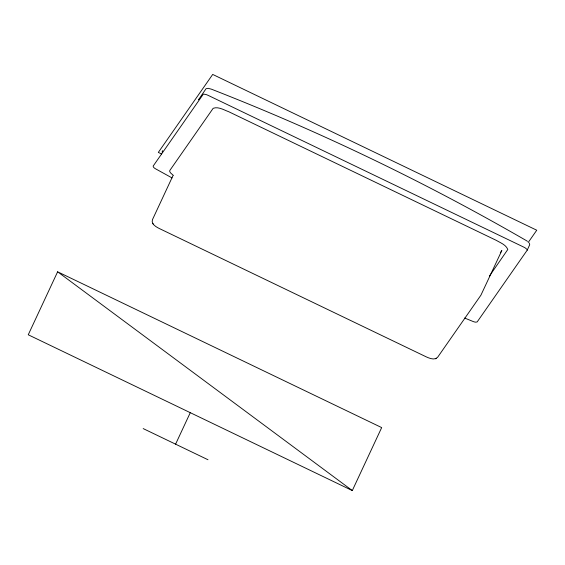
<?xml version="1.0" encoding="UTF-8"?>
<svg xmlns="http://www.w3.org/2000/svg" width="565" height="565" viewBox="0 0 565 565"><rect width="100%" height="100%" fill="white"/><g stroke="black" fill="none" stroke-linecap="round" stroke-linejoin="round"><path stroke-width="0.85" d="M464.642 318.038L473.576 321.69A6.681 1.737 25 0 0 475.744 322.17L477.164 321.937L527.223 250.147L529.716 244.723L529.186 242.922M162.056 152.049L162.741 150.615M198.499 99.786L206.055 88.705L208.139 88.324L211.395 89.171C319.988 131.532 425.339 182.198 526.248 240.549L527.512 241.354M57.623 271.793L28.25 334.777L352.299 490.575L381.672 427.592L57.623 271.793L352.299 490.575M172.876 175.87L152.437 219.707C150.961 224.023 156.081 226.911 159.281 228.507L426.25 356.861C429.612 358.344 434.549 360.512 437.593 357.32L480.921 295.177L501.833 250.542L500.322 252.71M175.588 444.168L190.271 412.676M489.509 275.946L507.815 249.483C506.021 244.744 500.35 242.781 496.268 240.351L228.818 111.764C224.001 110.013 218.295 106.347 213.16 108.311L169.783 170.517L169.705 171.506L170.552 172.904L173.441 175.503M528.19 242.498L536.75 230.223L212.701 74.425L158.32 152.409L161.498 153.941M198.59 99.624L199.254 99.158M435.361 358.754L436.222 358.436M143.185 428.588L207.991 459.748M172.057 177.926L155.156 168.596A6.681 1.737 25 0 1 153.581 167.275L153.115 166.138L203.174 94.348A4.492 1.172 25 0 1 203.796 94.122L206.077 94.553A5.325 1.384 25 0 1 208.45 95.513L523.381 246.926A5.325 1.384 25 0 1 525.563 248.162L527.152 249.589A4.492 1.172 25 0 1 527.223 250.147M152.847 223.563L153.447 224.397"/></g></svg>
